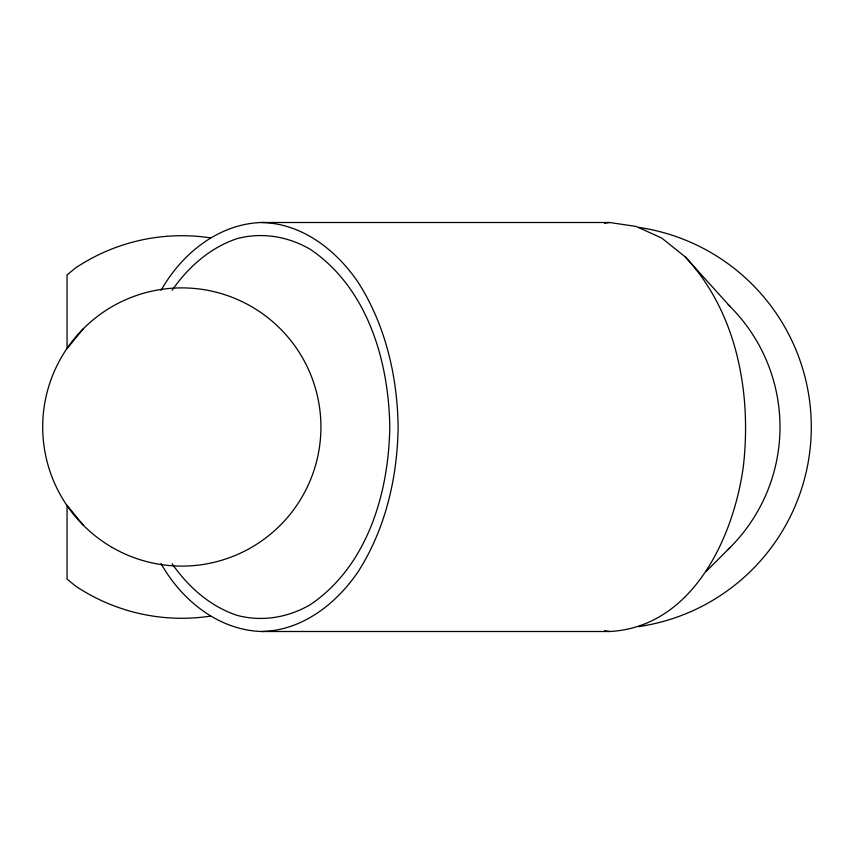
<?xml version="1.0" encoding="UTF-8"?>
<svg xmlns="http://www.w3.org/2000/svg" width="854" height="854" viewBox="0 0 854 854"><rect width="100%" height="100%" fill="white"/><g stroke="black" fill="none" stroke-linecap="round" stroke-linejoin="round"><path stroke-width="1.28" d="M161.011 290.435C181.528 253.916 218.496 223.737 261.804 222.499L609.585 222.499L636.187 226.438L661.754 238.074L685.324 256.969L730.085 306.501M161.011 563.565C181.528 600.084 218.496 630.263 261.804 631.501L609.585 631.501C691.975 627.263 733.362 538.458 743.3 466.892C751.808 393.352 737.141 312.585 685.324 256.969M172.113 290.253C188.2 267.185 209.86 247.809 236.836 238.714C261.986 231.882 288.492 236.451 310.781 249.635C367.69 288.545 388.751 361.125 389.787 427C388.751 492.875 367.69 565.455 310.781 604.365C288.492 617.549 261.986 622.118 236.836 615.286C209.86 606.191 188.2 586.815 172.113 563.747M83.446 328.63L67.05 348.613L67.05 274.935L75.547 267.953A191.285 191.285 0 0 1 210.223 237.839M705.991 571.604L730.085 547.499M604.515 223.257L609.585 222.499M261.804 631.501C302.231 630.572 336.273 603.863 358.2 571.604C385.602 528.605 397.398 477.589 398.135 427C397.398 376.411 385.602 325.395 358.2 282.396C336.273 250.137 302.231 223.428 261.804 222.499M604.515 630.743L609.585 631.501M83.446 525.37L67.05 505.387L67.05 579.065L75.547 586.047A191.285 191.285 0 0 0 210.223 616.161M638.557 227.377A201.715 201.715 0 0 1 638.557 626.622M728.259 304.707A170.416 170.416 0 0 1 728.259 549.293M112.258 547.478A139.117 139.117 0 0 0 320.923 427A139.117 139.117 0 0 0 112.258 306.522A139.117 139.117 0 0 0 112.258 547.478"/></g></svg>
